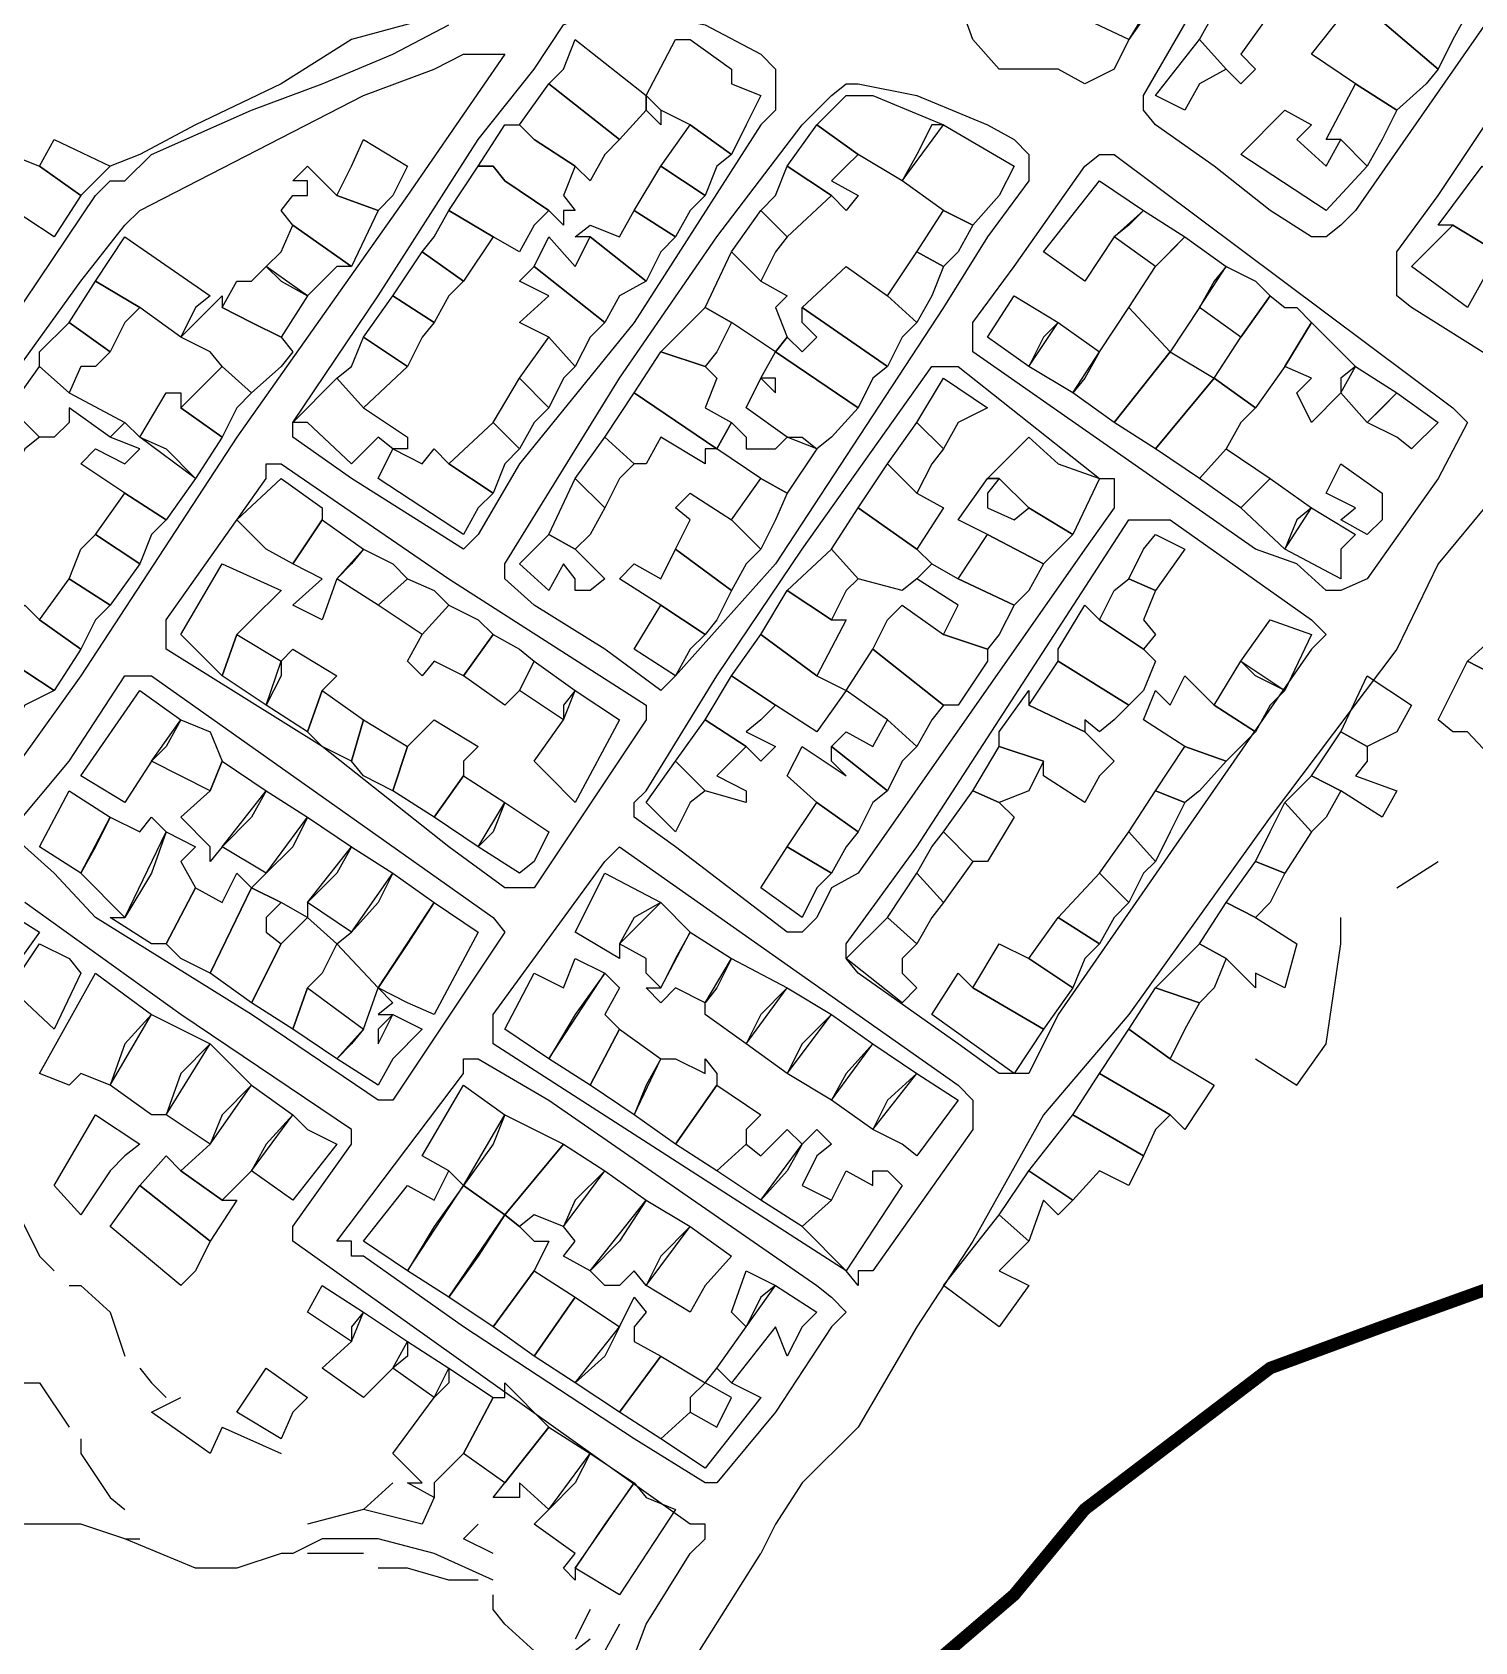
# Model space of a CAD drawing. Header units: millimetres. Extents: x -3588 to 75209, y -3737 to 38254.
# Drawn here: x 4113.9 to 4252.2, y 20195.7 to 20350 of the extents above; entities that cross this region are included whole.
import ezdxf

# ---------------------------------------------------------------- set-up
doc = ezdxf.new("R2010")
doc.units = ezdxf.units.MM
doc.layers.add('P', color=253, linetype='Continuous')

msp = doc.modelspace()

# ---------------------------------------------------------------- linework, layer by layer
at = {"layer": 'P'}
for points in [[(4212.294, 20346.428), (4209.478, 20346.428), (4206.645, 20346.428), (4204.116, 20349.245), (4202.708, 20353.198), (4201.284, 20354.622), (4201.284, 20357.439), (4201.284, 20358.559), (4206.645, 20366.753), (4223.033, 20391.318), (4224.441, 20392.439), (4229.802, 20393.847), (4241.933, 20387.077), (4241.933, 20381.716), (4219.08, 20349.245), (4217.656, 20346.428), (4214.839, 20345.02), (4212.294, 20346.428)], [(4232.619, 20383.125), (4237.98, 20380.308), (4219.08, 20349.245), (4213.703, 20351.789), (4231.211, 20377.763), (4224.441, 20381.716), (4227.258, 20387.077), (4232.619, 20383.125)], [(4232.619, 20332.873), (4227.258, 20337.114), (4221.608, 20341.067), (4220.488, 20342.475), (4220.488, 20343.883), (4225.849, 20353.198), (4241.933, 20376.355), (4247.583, 20384.533), (4248.719, 20384.533), (4250.127, 20384.533), (4266.499, 20373.522), (4266.499, 20372.114), (4266.499, 20369.569), (4256.897, 20356.03), (4240.813, 20332.873), (4239.405, 20331.465), (4237.98, 20330.344), (4236.572, 20330.344), (4232.619, 20332.873)], [(4286.824, 20359.983), (4290.777, 20357.439), (4292.185, 20357.439), (4292.185, 20356.03), (4290.777, 20354.622), (4285.415, 20346.428), (4281.462, 20341.067), (4273.268, 20327.512), (4267.907, 20319.334), (4263.682, 20313.972), (4262.258, 20313.972), (4252.944, 20319.334), (4246.174, 20323.559), (4244.766, 20324.695), (4244.766, 20326.103), (4244.766, 20328.92), (4248.719, 20334.297), (4262.258, 20354.622), (4273.268, 20368.161), (4275.813, 20368.161), (4281.462, 20364.208), (4286.824, 20359.983)], [(4064.372, 20332.873), (4070.021, 20339.658), (4075.383, 20347.836), (4080.76, 20353.198), (4087.529, 20358.559), (4092.891, 20359.983), (4097.132, 20361.391), (4102.493, 20361.391), (4107.854, 20362.8), (4118.577, 20361.391), (4132.132, 20359.983), (4144.551, 20359.983), (4149.912, 20358.559), (4156.681, 20357.439), (4159.226, 20357.439), (4162.059, 20356.03), (4162.059, 20354.622), (4160.634, 20354.622), (4153.865, 20351.789), (4144.551, 20349.245), (4137.781, 20345.02), (4129.587, 20341.067), (4124.226, 20338.234), (4121.409, 20337.114)], [(4250.127, 20349.245), (4248.719, 20346.428), (4240.813, 20353.198), (4241.933, 20354.622), (4241.933, 20356.03), (4244.766, 20353.198), (4247.583, 20356.03), (4251.535, 20351.789), (4250.127, 20349.245)], [(4227.258, 20351.789), (4228.394, 20354.622), (4232.619, 20351.789), (4229.802, 20347.836), (4231.211, 20346.428), (4229.802, 20345.02), (4228.394, 20346.428), (4225.849, 20349.245), (4227.258, 20351.789)], [(4247.583, 20345.02), (4244.766, 20342.475), (4240.813, 20345.02), (4236.572, 20347.836), (4240.813, 20353.198), (4248.719, 20346.428), (4247.583, 20345.02)], [(4155.273, 20300.417), (4144.551, 20307.187), (4138.901, 20311.14), (4138.901, 20312.548), (4147.095, 20324.695), (4156.681, 20339.658), (4162.059, 20346.428), (4164.875, 20350.669), (4167.42, 20351.789), (4171.645, 20351.789), (4172.781, 20351.789), (4178.43, 20350.669), (4183.792, 20347.836), (4185.2, 20346.428), (4185.2, 20345.02), (4185.2, 20342.475), (4183.792, 20341.067), (4171.645, 20322.15), (4160.634, 20308.595), (4156.681, 20301.826), (4155.273, 20300.417)], [(4111.807, 20322.15), (4119.985, 20334.297), (4121.409, 20335.706), (4122.818, 20335.706), (4125.346, 20338.234), (4134.948, 20342.475), (4141.734, 20345.02), (4148.504, 20347.836), (4153.865, 20350.669)], [(4172.781, 20343.883), (4172.781, 20342.475), (4170.237, 20339.658), (4163.467, 20345.02), (4164.875, 20346.428), (4165.996, 20349.245), (4172.781, 20343.883)], [(4182.383, 20341.067), (4180.959, 20338.234), (4177.006, 20341.067), (4174.189, 20342.475), (4172.781, 20343.883), (4175.598, 20349.245), (4177.006, 20349.245), (4180.959, 20346.428), (4180.959, 20345.02), (4183.792, 20343.883), (4182.383, 20341.067)], [(4225.849, 20345.02), (4224.441, 20342.475), (4221.608, 20343.883), (4225.849, 20349.245), (4228.394, 20346.428), (4225.849, 20345.02)], [(4106.446, 20276.14), (4094.299, 20286.862), (4092.891, 20288.271), (4092.891, 20289.695), (4103.901, 20305.779), (4118.577, 20326.103), (4122.818, 20331.465), (4124.226, 20332.873), (4145.671, 20343.883), (4152.456, 20346.428), (4155.273, 20347.836), (4158.106, 20347.836), (4159.226, 20347.836), (4149.912, 20334.297), (4133.54, 20311.14), (4118.577, 20288.271), (4110.671, 20277.26), (4109.262, 20276.14), (4107.854, 20276.14), (4106.446, 20276.14)], [(4168.828, 20290.815), (4162.059, 20295.056), (4159.226, 20297.585), (4159.226, 20299.009), (4170.237, 20316.789), (4179.551, 20330.344), (4187.745, 20341.067), (4190.561, 20343.883), (4191.97, 20345.02), (4193.106, 20345.02), (4198.755, 20343.883), (4205.525, 20341.067), (4208.069, 20339.658), (4209.478, 20338.234), (4209.478, 20337.114), (4209.478, 20335.706), (4205.525, 20330.344), (4201.284, 20323.559), (4185.2, 20299.009), (4175.598, 20288.271), (4174.189, 20286.862), (4168.828, 20290.815)], [(4168.828, 20338.234), (4167.42, 20335.706), (4165.996, 20337.114), (4162.059, 20339.658), (4160.634, 20341.067), (4163.467, 20345.02), (4170.237, 20339.658), (4168.828, 20338.234)], [(4243.358, 20339.658), (4241.933, 20337.114), (4239.405, 20339.658), (4237.98, 20339.658), (4240.813, 20345.02), (4244.766, 20342.475), (4243.358, 20339.658)], [(4174.189, 20342.475), (4174.189, 20341.067), (4172.781, 20342.475), (4172.781, 20343.883), (4174.189, 20342.475)], [(4198.755, 20338.234), (4197.331, 20335.706), (4193.106, 20338.234), (4189.153, 20341.067), (4190.561, 20342.475), (4191.97, 20343.883), (4194.514, 20343.883), (4201.284, 20341.067), (4200.164, 20341.067), (4198.755, 20338.234)], [(4235.164, 20339.658), (4237.98, 20337.114), (4239.405, 20339.658), (4241.933, 20337.114), (4237.98, 20332.873), (4229.802, 20338.234), (4234.027, 20342.475), (4236.572, 20341.067), (4235.164, 20339.658)], [(4164.875, 20332.873), (4164.875, 20331.465), (4163.467, 20332.873), (4159.226, 20335.706), (4158.106, 20337.114), (4156.681, 20337.114), (4159.226, 20341.067), (4160.634, 20341.067), (4162.059, 20339.658), (4165.996, 20337.114), (4164.875, 20334.297), (4165.996, 20332.873), (4164.875, 20332.873)], [(4179.551, 20337.114), (4178.43, 20334.297), (4174.189, 20337.114), (4177.006, 20341.067), (4180.959, 20338.234), (4179.551, 20337.114)], [(4191.97, 20337.114), (4190.561, 20335.706), (4193.106, 20334.297), (4191.97, 20332.873), (4190.561, 20334.297), (4186.32, 20337.114), (4189.153, 20341.067), (4193.106, 20338.234), (4191.97, 20337.114)], [(4206.645, 20334.297), (4204.116, 20331.465), (4201.284, 20332.873), (4197.331, 20335.706), (4201.284, 20341.067), (4208.069, 20337.114), (4206.645, 20334.297)], [(4119.985, 20335.706), (4118.577, 20334.297), (4114.624, 20337.114), (4116.032, 20339.658), (4121.409, 20337.114), (4119.985, 20335.706)], [(4148.504, 20334.297), (4147.095, 20332.873), (4143.142, 20334.297), (4144.551, 20337.114), (4145.671, 20339.658), (4149.912, 20337.114), (4148.504, 20334.297)], [(4114.624, 20337.114), (4118.577, 20334.297), (4116.032, 20330.344), (4107.854, 20335.706), (4109.262, 20338.234), (4110.671, 20337.114), (4111.807, 20338.234), (4114.624, 20337.114)], [(4143.142, 20334.297), (4147.095, 20332.873), (4144.551, 20327.512), (4138.901, 20331.465), (4137.781, 20332.873), (4138.901, 20334.297), (4140.31, 20334.297), (4140.31, 20335.706), (4138.901, 20335.706), (4140.31, 20337.114), (4143.142, 20334.297)], [(4162.059, 20331.465), (4160.634, 20328.92), (4158.106, 20330.344), (4153.865, 20332.873), (4156.681, 20337.114), (4158.106, 20337.114), (4159.226, 20335.706), (4163.467, 20332.873), (4162.059, 20331.465)], [(4177.006, 20332.873), (4175.598, 20330.344), (4171.645, 20332.873), (4174.189, 20337.114), (4178.43, 20334.297), (4177.006, 20332.873)], [(4185.2, 20334.297), (4186.32, 20337.114), (4190.561, 20334.297), (4186.32, 20330.344), (4183.792, 20332.873), (4185.2, 20334.297)], [(4235.164, 20299.009), (4231.211, 20300.417), (4204.116, 20319.334), (4204.116, 20320.742), (4204.116, 20322.15), (4208.069, 20327.512), (4214.839, 20337.114), (4216.247, 20338.234), (4217.656, 20338.234), (4250.127, 20313.972), (4251.535, 20312.548), (4248.719, 20307.187), (4241.933, 20297.585), (4239.405, 20296.464), (4237.98, 20296.464), (4235.164, 20299.009)], [(4259.729, 20328.92), (4258.305, 20326.103), (4254.352, 20328.92), (4250.127, 20331.465), (4248.719, 20331.465), (4252.944, 20337.114), (4261.138, 20331.465), (4259.729, 20328.92)], [(4219.08, 20331.465), (4217.656, 20330.344), (4214.839, 20326.103), (4210.886, 20328.92), (4216.247, 20335.706), (4220.488, 20332.873), (4219.08, 20331.465)], [(4152.456, 20330.344), (4153.865, 20332.873), (4158.106, 20330.344), (4155.273, 20326.103), (4151.32, 20328.92), (4152.456, 20330.344)], [(4174.189, 20328.92), (4172.781, 20326.103), (4167.42, 20330.344), (4165.996, 20330.344), (4167.42, 20331.465), (4170.237, 20330.344), (4171.645, 20332.873), (4175.598, 20330.344), (4174.189, 20328.92)], [(4185.2, 20328.92), (4183.792, 20326.103), (4180.959, 20328.92), (4183.792, 20332.873), (4186.32, 20330.344), (4185.2, 20328.92)], [(4202.708, 20328.92), (4201.284, 20327.512), (4198.755, 20328.92), (4201.284, 20332.873), (4204.116, 20331.465), (4202.708, 20328.92)], [(4223.033, 20328.92), (4221.608, 20327.512), (4217.656, 20330.344), (4220.488, 20332.873), (4224.441, 20330.344), (4223.033, 20328.92)], [(4143.142, 20327.512), (4141.734, 20326.103), (4140.31, 20324.695), (4136.357, 20327.512), (4137.781, 20328.92), (4138.901, 20331.465), (4144.551, 20327.512), (4143.142, 20327.512)], [(4252.944, 20326.103), (4251.535, 20323.559), (4246.174, 20327.512), (4250.127, 20331.465), (4254.352, 20328.92), (4252.944, 20326.103)], [(4129.587, 20323.559), (4128.179, 20320.742), (4124.226, 20323.559), (4119.985, 20326.103), (4122.818, 20330.344), (4130.995, 20324.695), (4129.587, 20323.559)], [(4170.237, 20324.695), (4168.828, 20322.15), (4162.059, 20327.512), (4163.467, 20330.344), (4165.996, 20327.512), (4167.42, 20330.344), (4172.781, 20326.103), (4170.237, 20324.695)], [(4227.258, 20326.103), (4225.849, 20323.559), (4223.033, 20319.334), (4219.08, 20323.559), (4221.608, 20327.512), (4224.441, 20330.344), (4228.394, 20327.512), (4227.258, 20326.103)], [(4153.865, 20324.695), (4152.456, 20322.15), (4148.504, 20324.695), (4151.32, 20328.92), (4155.273, 20326.103), (4153.865, 20324.695)], [(4183.792, 20326.103), (4186.32, 20324.695), (4185.2, 20323.559), (4186.32, 20320.742), (4185.2, 20319.334), (4180.959, 20322.15), (4178.43, 20323.559), (4180.959, 20328.92), (4183.792, 20326.103)], [(4200.164, 20324.695), (4198.755, 20322.15), (4195.923, 20324.695), (4198.755, 20328.92), (4201.284, 20327.512), (4200.164, 20324.695)], [(4137.781, 20326.103), (4140.31, 20324.695), (4137.781, 20320.742), (4134.948, 20322.15), (4132.132, 20323.559), (4133.54, 20326.103), (4134.948, 20326.103), (4136.357, 20327.512), (4137.781, 20326.103)], [(4167.42, 20320.742), (4165.996, 20317.909), (4163.467, 20320.742), (4160.634, 20322.15), (4163.467, 20324.695), (4160.634, 20326.103), (4162.059, 20327.512), (4168.828, 20322.15), (4167.42, 20320.742)], [(4197.331, 20320.742), (4195.923, 20317.909), (4187.745, 20323.559), (4191.97, 20327.512), (4195.923, 20324.695), (4198.755, 20322.15), (4197.331, 20320.742)], [(4231.211, 20326.103), (4232.619, 20324.695), (4229.802, 20320.742), (4225.849, 20323.559), (4228.394, 20327.512), (4231.211, 20326.103)], [(4122.818, 20322.15), (4121.409, 20319.334), (4117.456, 20322.15), (4119.985, 20326.103), (4124.226, 20323.559), (4122.818, 20322.15)], [(4137.781, 20317.909), (4134.948, 20315.381), (4132.132, 20317.909), (4130.995, 20319.334), (4128.179, 20320.742), (4132.132, 20324.695), (4132.132, 20323.559), (4134.948, 20322.15), (4137.781, 20320.742), (4138.901, 20319.334), (4137.781, 20317.909)], [(4151.32, 20320.742), (4149.912, 20317.909), (4145.671, 20320.742), (4148.504, 20324.695), (4152.456, 20322.15), (4151.32, 20320.742)], [(4179.551, 20319.334), (4178.43, 20317.909), (4174.189, 20319.334), (4178.43, 20323.559), (4180.959, 20322.15), (4179.551, 20319.334)], [(4194.514, 20316.789), (4193.106, 20313.972), (4185.2, 20319.334), (4186.32, 20320.742), (4187.745, 20319.334), (4189.153, 20320.742), (4187.745, 20322.15), (4187.745, 20323.559), (4195.923, 20317.909), (4194.514, 20316.789)], [(4210.886, 20320.742), (4209.478, 20317.909), (4205.525, 20320.742), (4208.069, 20324.695), (4212.294, 20322.15), (4210.886, 20320.742)], [(4223.033, 20319.334), (4217.656, 20312.548), (4213.703, 20315.381), (4216.247, 20319.334), (4219.08, 20323.559), (4223.033, 20319.334)], [(4234.027, 20323.559), (4235.164, 20323.559), (4236.572, 20322.15), (4234.027, 20317.909), (4231.211, 20313.972), (4227.258, 20316.789), (4229.802, 20320.742), (4232.619, 20324.695), (4234.027, 20323.559)], [(4119.985, 20317.909), (4118.577, 20317.909), (4117.456, 20315.381), (4114.624, 20317.909), (4114.624, 20319.334), (4117.456, 20322.15), (4121.409, 20319.334), (4119.985, 20317.909)], [(4214.839, 20316.789), (4213.703, 20315.381), (4209.478, 20317.909), (4212.294, 20322.15), (4216.247, 20319.334), (4214.839, 20316.789)], [(4239.405, 20316.789), (4239.405, 20315.381), (4236.572, 20312.548), (4235.164, 20315.381), (4236.572, 20316.789), (4234.027, 20317.909), (4236.572, 20322.15), (4240.813, 20317.909), (4239.405, 20316.789)], [(4144.551, 20317.909), (4145.671, 20320.742), (4149.912, 20317.909), (4145.671, 20313.972), (4143.142, 20316.789), (4144.551, 20317.909)], [(4164.875, 20316.789), (4163.467, 20313.972), (4160.634, 20316.789), (4163.467, 20320.742), (4165.996, 20317.909), (4164.875, 20316.789)], [(4178.43, 20317.909), (4179.551, 20316.789), (4178.43, 20313.972), (4180.959, 20312.548), (4179.551, 20310.02), (4171.645, 20315.381), (4174.189, 20319.334), (4178.43, 20317.909)], [(4190.561, 20311.14), (4189.153, 20310.02), (4186.32, 20311.14), (4182.383, 20313.972), (4183.792, 20316.789), (4185.2, 20315.381), (4185.2, 20316.789), (4183.792, 20316.789), (4185.2, 20319.334), (4193.106, 20313.972), (4190.561, 20311.14)], [(4221.608, 20310.02), (4217.656, 20312.548), (4223.033, 20319.334), (4227.258, 20316.789), (4221.608, 20310.02)], [(4117.456, 20315.381), (4122.818, 20312.548), (4121.409, 20311.14), (4117.456, 20313.972), (4117.456, 20312.548), (4116.032, 20311.14), (4114.624, 20311.14), (4111.807, 20313.972), (4114.624, 20317.909), (4117.456, 20315.381)], [(4133.54, 20313.972), (4132.132, 20311.14), (4128.179, 20313.972), (4132.132, 20317.909), (4134.948, 20315.381), (4133.54, 20313.972)], [(4190.561, 20267.946), (4189.153, 20265.129), (4187.745, 20263.721), (4186.32, 20263.721), (4175.598, 20271.899), (4171.645, 20274.731), (4171.645, 20276.14), (4172.781, 20277.26), (4179.551, 20288.271), (4187.745, 20300.417), (4200.164, 20317.909), (4201.284, 20317.909), (4202.708, 20317.909), (4216.247, 20307.187), (4217.656, 20307.187), (4217.656, 20304.37), (4214.839, 20300.417), (4193.106, 20269.37), (4190.561, 20267.946)], [(4243.358, 20313.972), (4241.933, 20312.548), (4239.405, 20315.381), (4240.813, 20317.909), (4244.766, 20315.381), (4243.358, 20313.972)], [(4149.912, 20310.02), (4148.504, 20310.02), (4147.095, 20311.14), (4144.551, 20308.595), (4140.31, 20312.548), (4138.901, 20312.548), (4143.142, 20316.789), (4145.671, 20313.972), (4149.912, 20311.14), (4149.912, 20310.02)], [(4162.059, 20312.548), (4160.634, 20310.02), (4158.106, 20312.548), (4160.634, 20316.789), (4163.467, 20313.972), (4162.059, 20312.548)], [(4202.708, 20312.548), (4201.284, 20310.02), (4198.755, 20312.548), (4201.284, 20316.789), (4205.525, 20313.972), (4202.708, 20312.548)], [(4229.802, 20312.548), (4228.394, 20310.02), (4225.849, 20307.187), (4221.608, 20310.02), (4227.258, 20316.789), (4231.211, 20313.972), (4229.802, 20312.548)], [(4113.215, 20310.02), (4111.807, 20307.187), (4109.262, 20310.02), (4111.807, 20313.972), (4114.624, 20311.14), (4113.215, 20310.02)], [(4128.179, 20313.972), (4132.132, 20311.14), (4129.587, 20307.187), (4124.226, 20311.14), (4126.77, 20315.381), (4128.179, 20315.381), (4128.179, 20313.972)], [(4178.43, 20310.02), (4178.43, 20308.595), (4174.189, 20311.14), (4172.781, 20308.595), (4171.645, 20308.595), (4168.828, 20311.14), (4171.645, 20315.381), (4179.551, 20310.02), (4178.43, 20310.02)], [(4244.766, 20311.14), (4241.933, 20312.548), (4244.766, 20315.381), (4248.719, 20312.548), (4246.174, 20310.02), (4244.766, 20311.14)], [(4126.77, 20310.02), (4129.587, 20307.187), (4126.77, 20303.234), (4122.818, 20305.779), (4118.577, 20308.595), (4119.985, 20310.02), (4122.818, 20308.595), (4124.226, 20310.02), (4121.409, 20311.14), (4122.818, 20312.548), (4124.226, 20311.14), (4126.77, 20310.02)], [(4159.226, 20308.595), (4158.106, 20305.779), (4153.865, 20308.595), (4158.106, 20312.548), (4160.634, 20310.02), (4159.226, 20308.595)], [(4187.745, 20311.14), (4189.153, 20310.02), (4186.32, 20305.779), (4183.792, 20307.187), (4179.551, 20310.02), (4180.959, 20312.548), (4182.383, 20311.14), (4182.383, 20310.02), (4183.792, 20310.02), (4185.2, 20310.02), (4186.32, 20311.14), (4187.745, 20311.14)], [(4200.164, 20308.595), (4198.755, 20305.779), (4195.923, 20308.595), (4198.755, 20312.548), (4201.284, 20310.02), (4200.164, 20308.595)], [(4170.237, 20307.187), (4168.828, 20304.37), (4165.996, 20307.187), (4168.828, 20311.14), (4171.645, 20308.595), (4170.237, 20307.187)], [(4212.294, 20308.595), (4216.247, 20307.187), (4213.703, 20301.826), (4209.478, 20304.37), (4206.645, 20307.187), (4205.525, 20307.187), (4209.478, 20311.14), (4212.294, 20308.595)], [(4156.681, 20304.37), (4155.273, 20301.826), (4147.095, 20307.187), (4148.504, 20310.02), (4151.32, 20308.595), (4152.456, 20310.02), (4153.865, 20308.595), (4158.106, 20305.779), (4156.681, 20304.37)], [(4231.211, 20305.779), (4229.802, 20304.37), (4225.849, 20307.187), (4228.394, 20310.02), (4232.619, 20307.187), (4231.211, 20305.779)], [(4159.226, 20267.946), (4153.865, 20271.899), (4141.734, 20281.501), (4126.77, 20290.815), (4126.77, 20292.223), (4126.77, 20293.648), (4136.357, 20307.187), (4136.357, 20308.595), (4137.781, 20308.595), (4153.865, 20297.585), (4172.781, 20285.454), (4172.781, 20284.046), (4162.059, 20267.946), (4160.634, 20267.946), (4159.226, 20267.946)], [(4198.755, 20305.779), (4201.284, 20304.37), (4198.755, 20300.417), (4193.106, 20304.37), (4195.923, 20308.595), (4198.755, 20305.779)], [(4243.358, 20303.234), (4241.933, 20301.826), (4239.405, 20303.234), (4240.813, 20304.37), (4237.98, 20305.779), (4239.405, 20308.595), (4243.358, 20305.779), (4243.358, 20303.234)], [(4138.901, 20299.009), (4136.357, 20300.417), (4134.948, 20301.826), (4133.54, 20303.234), (4137.781, 20307.187), (4141.734, 20304.37), (4141.734, 20303.234), (4138.901, 20299.009)], [(4167.42, 20301.826), (4165.996, 20300.417), (4163.467, 20301.826), (4165.996, 20307.187), (4168.828, 20304.37), (4167.42, 20301.826)], [(4185.2, 20303.234), (4183.792, 20300.417), (4180.959, 20303.234), (4183.792, 20307.187), (4186.32, 20305.779), (4185.2, 20303.234)], [(4255.488, 20307.187), (4248.719, 20299.009), (4244.766, 20290.815), (4232.619, 20274.731), (4219.08, 20255.815), (4210.886, 20246.213), (4204.116, 20234.082), (4198.755, 20225.888), (4193.106, 20216.286), (4187.745, 20210.925), (4185.2, 20206.972), (4183.792, 20204.155)], [(4205.525, 20305.779), (4205.525, 20304.37), (4208.069, 20303.234), (4209.478, 20304.37), (4213.703, 20301.826), (4210.886, 20299.009), (4205.525, 20301.826), (4202.708, 20303.234), (4205.525, 20307.187), (4206.645, 20307.187), (4205.525, 20305.779)], [(4235.164, 20303.234), (4234.027, 20300.417), (4229.802, 20304.37), (4232.619, 20307.187), (4236.572, 20304.37), (4235.164, 20303.234)], [(4125.346, 20301.826), (4124.226, 20299.009), (4119.985, 20301.826), (4122.818, 20305.779), (4126.77, 20303.234), (4125.346, 20301.826)], [(4182.383, 20299.009), (4180.959, 20296.464), (4175.598, 20300.417), (4177.006, 20303.234), (4175.598, 20304.37), (4177.006, 20305.779), (4180.959, 20303.234), (4183.792, 20300.417), (4182.383, 20299.009)], [(4144.551, 20299.009), (4143.142, 20297.585), (4141.734, 20293.648), (4138.901, 20295.056), (4141.734, 20297.585), (4138.901, 20299.009), (4141.734, 20303.234), (4145.671, 20300.417), (4144.551, 20299.009)], [(4198.755, 20300.417), (4200.164, 20299.009), (4198.755, 20297.585), (4197.331, 20296.464), (4193.106, 20297.585), (4190.561, 20300.417), (4193.106, 20304.37), (4198.755, 20300.417)], [(4212.294, 20255.815), (4209.478, 20250.166), (4208.069, 20250.166), (4206.645, 20250.166), (4202.708, 20252.998), (4193.106, 20259.768), (4191.97, 20261.176), (4191.97, 20262.585), (4198.755, 20271.899), (4219.08, 20303.234), (4220.488, 20303.234), (4221.608, 20303.234), (4223.033, 20303.234), (4236.572, 20293.648), (4237.98, 20292.223), (4236.572, 20290.815), (4212.294, 20255.815)], [(4239.405, 20300.417), (4239.405, 20297.585), (4234.027, 20300.417), (4236.572, 20304.37), (4240.813, 20301.826), (4239.405, 20300.417)], [(4119.985, 20301.826), (4124.226, 20299.009), (4121.409, 20295.056), (4117.456, 20297.585), (4118.577, 20300.417), (4119.985, 20301.826)], [(4165.996, 20300.417), (4168.828, 20297.585), (4167.42, 20296.464), (4165.996, 20296.464), (4165.996, 20297.585), (4164.875, 20299.009), (4163.467, 20296.464), (4160.634, 20299.009), (4163.467, 20301.826), (4165.996, 20300.417)], [(4209.478, 20296.464), (4208.069, 20295.056), (4202.708, 20297.585), (4205.525, 20301.826), (4210.886, 20299.009), (4209.478, 20296.464)], [(4220.488, 20300.417), (4221.608, 20301.826), (4224.441, 20300.417), (4221.608, 20296.464), (4219.08, 20297.585), (4220.488, 20300.417)], [(4148.504, 20299.009), (4149.912, 20297.585), (4147.095, 20295.056), (4143.142, 20297.585), (4145.671, 20300.417), (4148.504, 20299.009)], [(4179.551, 20293.648), (4178.43, 20292.223), (4174.189, 20295.056), (4170.237, 20297.585), (4171.645, 20299.009), (4174.189, 20297.585), (4175.598, 20300.417), (4180.959, 20296.464), (4179.551, 20293.648)], [(4191.97, 20296.464), (4190.561, 20293.648), (4186.32, 20296.464), (4190.561, 20300.417), (4193.106, 20297.585), (4191.97, 20296.464)], [(4134.948, 20293.648), (4133.54, 20292.223), (4132.132, 20288.271), (4128.179, 20292.223), (4132.132, 20299.009), (4137.781, 20296.464), (4134.948, 20293.648)], [(4206.645, 20292.223), (4205.525, 20290.815), (4201.284, 20292.223), (4202.708, 20295.056), (4198.755, 20297.585), (4200.164, 20299.009), (4202.708, 20297.585), (4208.069, 20295.056), (4206.645, 20292.223)], [(4119.985, 20293.648), (4118.577, 20290.815), (4114.624, 20293.648), (4117.456, 20297.585), (4121.409, 20295.056), (4119.985, 20293.648)], [(4152.456, 20296.464), (4153.865, 20295.056), (4151.32, 20292.223), (4147.095, 20295.056), (4149.912, 20297.585), (4152.456, 20296.464)], [(4217.656, 20296.464), (4219.08, 20297.585), (4221.608, 20296.464), (4220.488, 20293.648), (4221.608, 20292.223), (4220.488, 20290.815), (4216.247, 20293.648), (4217.656, 20296.464)], [(4190.561, 20293.648), (4191.97, 20293.648), (4189.153, 20288.271), (4183.792, 20292.223), (4186.32, 20296.464), (4190.561, 20293.648)], [(4263.682, 20285.454), (4262.258, 20282.909), (4259.729, 20285.454), (4251.535, 20289.695), (4254.352, 20292.223), (4254.352, 20293.648), (4255.488, 20296.464), (4255.488, 20295.056), (4261.138, 20292.223), (4266.499, 20288.271), (4265.091, 20288.271), (4263.682, 20285.454)], [(4114.624, 20293.648), (4118.577, 20290.815), (4116.032, 20286.862), (4107.854, 20292.223), (4109.262, 20293.648), (4109.262, 20295.056), (4111.807, 20293.648), (4113.215, 20295.056), (4114.624, 20293.648)], [(4156.681, 20293.648), (4158.106, 20292.223), (4155.273, 20288.271), (4152.456, 20289.695), (4151.32, 20288.271), (4149.912, 20289.695), (4151.32, 20292.223), (4153.865, 20295.056), (4156.681, 20293.648)], [(4177.006, 20290.815), (4175.598, 20288.271), (4171.645, 20290.815), (4174.189, 20295.056), (4178.43, 20292.223), (4177.006, 20290.815)], [(4195.923, 20293.648), (4197.331, 20295.056), (4201.284, 20292.223), (4205.525, 20290.815), (4205.525, 20289.695), (4202.708, 20285.454), (4201.284, 20285.454), (4194.514, 20290.815), (4195.923, 20293.648)], [(4220.488, 20286.862), (4219.08, 20285.454), (4212.294, 20289.695), (4212.294, 20290.815), (4214.839, 20295.056), (4216.247, 20293.648), (4220.488, 20290.815), (4221.608, 20289.695), (4220.488, 20286.862)], [(4231.211, 20288.271), (4229.802, 20289.695), (4232.619, 20293.648), (4236.572, 20292.223), (4234.027, 20286.862), (4231.211, 20288.271)], [(4113.215, 20285.454), (4111.807, 20282.909), (4109.262, 20285.454), (4110.671, 20288.271), (4107.854, 20289.695), (4106.446, 20290.815), (4107.854, 20292.223), (4116.032, 20286.862), (4113.215, 20285.454)], [(4137.781, 20288.271), (4136.357, 20285.454), (4132.132, 20288.271), (4133.54, 20292.223), (4137.781, 20289.695), (4137.781, 20288.271)], [(4143.142, 20288.271), (4141.734, 20286.862), (4140.31, 20282.909), (4136.357, 20285.454), (4137.781, 20289.695), (4138.901, 20290.815), (4143.142, 20288.271)], [(4160.634, 20290.815), (4162.059, 20289.695), (4160.634, 20286.862), (4159.226, 20285.454), (4155.273, 20288.271), (4158.106, 20292.223), (4160.634, 20290.815)], [(4189.153, 20288.271), (4191.97, 20286.862), (4189.153, 20282.909), (4185.2, 20285.454), (4180.959, 20288.271), (4183.792, 20292.223), (4189.153, 20288.271)], [(4200.164, 20284.046), (4198.755, 20281.501), (4195.923, 20284.046), (4191.97, 20286.862), (4194.514, 20290.815), (4201.284, 20285.454), (4200.164, 20284.046)], [(4164.875, 20285.454), (4164.875, 20284.046), (4160.634, 20286.862), (4162.059, 20289.695), (4165.996, 20286.862), (4164.875, 20285.454)], [(4217.656, 20284.046), (4216.247, 20282.909), (4214.839, 20284.046), (4214.839, 20282.909), (4209.478, 20285.454), (4212.294, 20289.695), (4219.08, 20285.454), (4217.656, 20284.046)], [(4232.619, 20285.454), (4231.211, 20282.909), (4227.258, 20285.454), (4229.802, 20289.695), (4234.027, 20286.862), (4232.619, 20285.454)], [(4256.897, 20281.501), (4255.488, 20278.684), (4251.535, 20282.909), (4250.127, 20282.909), (4248.719, 20284.046), (4251.535, 20289.695), (4259.729, 20285.454), (4256.897, 20281.501)], [(4147.095, 20247.621), (4134.948, 20255.815), (4119.985, 20265.129), (4116.032, 20269.37), (4113.215, 20271.899), (4111.807, 20273.323), (4117.456, 20280.093), (4122.818, 20288.271), (4124.226, 20288.271), (4125.346, 20288.271), (4158.106, 20265.129), (4159.226, 20263.721), (4148.504, 20247.621), (4147.095, 20247.621)], [(4183.792, 20284.046), (4182.383, 20282.909), (4185.2, 20281.501), (4183.792, 20280.093), (4182.383, 20281.501), (4178.43, 20284.046), (4180.959, 20288.271), (4185.2, 20285.454), (4183.792, 20284.046)], [(4227.258, 20285.454), (4231.211, 20282.909), (4228.394, 20280.093), (4224.441, 20281.501), (4220.488, 20284.046), (4221.608, 20286.862), (4223.033, 20285.454), (4224.441, 20288.271), (4227.258, 20285.454)], [(4244.766, 20282.909), (4241.933, 20281.501), (4239.405, 20282.909), (4241.933, 20288.271), (4246.174, 20285.454), (4244.766, 20282.909)], [(4126.77, 20281.501), (4125.346, 20280.093), (4122.818, 20276.14), (4118.577, 20278.684), (4124.226, 20286.862), (4128.179, 20284.046), (4126.77, 20281.501)], [(4141.734, 20281.501), (4140.31, 20282.909), (4141.734, 20286.862), (4145.671, 20284.046), (4144.551, 20280.093), (4141.734, 20281.501)], [(4163.467, 20278.684), (4162.059, 20280.093), (4164.875, 20284.046), (4165.996, 20286.862), (4170.237, 20284.046), (4165.996, 20276.14), (4163.467, 20278.684)], [(4216.247, 20278.684), (4214.839, 20276.14), (4210.886, 20278.684), (4210.886, 20280.093), (4206.645, 20281.501), (4206.645, 20282.909), (4209.478, 20286.862), (4209.478, 20285.454), (4214.839, 20282.909), (4217.656, 20280.093), (4216.247, 20278.684)], [(4130.995, 20282.909), (4132.132, 20280.093), (4130.995, 20277.26), (4125.346, 20280.093), (4128.179, 20284.046), (4130.995, 20282.909)], [(4145.671, 20278.684), (4144.551, 20280.093), (4145.671, 20284.046), (4149.912, 20281.501), (4148.504, 20277.26), (4145.671, 20278.684)], [(4155.273, 20280.093), (4155.273, 20278.684), (4152.456, 20274.731), (4148.504, 20277.26), (4149.912, 20281.501), (4152.456, 20284.046), (4156.681, 20281.501), (4155.273, 20280.093)], [(4180.959, 20280.093), (4179.551, 20278.684), (4182.383, 20277.26), (4182.383, 20276.14), (4178.43, 20277.26), (4175.598, 20280.093), (4178.43, 20284.046), (4182.383, 20281.501), (4180.959, 20280.093)], [(4197.331, 20280.093), (4195.923, 20277.26), (4190.561, 20281.501), (4191.97, 20282.909), (4194.514, 20281.501), (4195.923, 20284.046), (4198.755, 20281.501), (4197.331, 20280.093)], [(4241.933, 20280.093), (4240.813, 20278.684), (4244.766, 20277.26), (4243.358, 20274.731), (4239.405, 20277.26), (4236.572, 20278.684), (4239.405, 20282.909), (4241.933, 20281.501), (4241.933, 20280.093)], [(4134.948, 20274.731), (4132.132, 20271.899), (4130.995, 20270.49), (4130.995, 20271.899), (4128.179, 20274.731), (4130.995, 20277.26), (4132.132, 20280.093), (4136.357, 20277.26), (4134.948, 20274.731)], [(4177.006, 20276.14), (4175.598, 20273.323), (4172.781, 20276.14), (4175.598, 20280.093), (4178.43, 20277.26), (4177.006, 20276.14)], [(4194.514, 20276.14), (4193.106, 20273.323), (4189.153, 20276.14), (4186.32, 20278.684), (4187.745, 20281.501), (4191.97, 20278.684), (4190.561, 20280.093), (4190.561, 20281.501), (4195.923, 20277.26), (4194.514, 20276.14)], [(4209.478, 20277.26), (4206.645, 20276.14), (4204.116, 20277.26), (4206.645, 20281.501), (4210.886, 20280.093), (4209.478, 20277.26)], [(4225.849, 20277.26), (4224.441, 20276.14), (4221.608, 20277.26), (4224.441, 20281.501), (4228.394, 20280.093), (4225.849, 20277.26)], [(4158.106, 20273.323), (4156.681, 20271.899), (4152.456, 20274.731), (4155.273, 20278.684), (4159.226, 20276.14), (4158.106, 20273.323)], [(4237.98, 20274.731), (4236.572, 20273.323), (4234.027, 20276.14), (4236.572, 20278.684), (4239.405, 20277.26), (4237.98, 20274.731)], [(4119.985, 20271.899), (4118.577, 20269.37), (4114.624, 20271.899), (4117.456, 20277.26), (4121.409, 20274.731), (4119.985, 20271.899)], [(4138.901, 20271.899), (4136.357, 20269.37), (4132.132, 20271.899), (4136.357, 20277.26), (4140.31, 20274.731), (4138.901, 20271.899)], [(4206.645, 20276.14), (4208.069, 20274.731), (4205.525, 20270.49), (4204.116, 20270.49), (4201.284, 20273.323), (4204.116, 20277.26), (4206.645, 20276.14)], [(4223.033, 20273.323), (4221.608, 20270.49), (4219.08, 20273.323), (4221.608, 20277.26), (4224.441, 20276.14), (4223.033, 20273.323)], [(4162.059, 20270.49), (4160.634, 20269.37), (4156.681, 20271.899), (4159.226, 20276.14), (4163.467, 20273.323), (4162.059, 20270.49)], [(4191.97, 20271.899), (4190.561, 20269.37), (4186.32, 20271.899), (4189.153, 20276.14), (4193.106, 20273.323), (4191.97, 20271.899)], [(4232.619, 20273.323), (4234.027, 20276.14), (4236.572, 20273.323), (4234.027, 20269.37), (4231.211, 20270.49), (4232.619, 20273.323)], [(4125.346, 20269.37), (4122.818, 20265.129), (4118.577, 20269.37), (4121.409, 20274.731), (4124.226, 20273.323), (4125.346, 20274.731), (4126.77, 20273.323), (4125.346, 20269.37)], [(4143.142, 20269.37), (4140.31, 20266.537), (4140.31, 20265.129), (4137.781, 20266.537), (4134.948, 20267.946), (4136.357, 20269.37), (4140.31, 20274.731), (4144.551, 20271.899), (4143.142, 20269.37)], [(4125.346, 20262.585), (4121.409, 20265.129), (4122.818, 20265.129), (4126.77, 20273.323), (4129.587, 20271.899), (4128.179, 20270.49), (4129.587, 20267.946), (4126.77, 20262.585), (4125.346, 20262.585)], [(4200.164, 20271.899), (4201.284, 20273.323), (4204.116, 20270.49), (4201.284, 20266.537), (4198.755, 20269.37), (4200.164, 20271.899)], [(4220.488, 20269.37), (4219.08, 20266.537), (4216.247, 20269.37), (4219.08, 20273.323), (4221.608, 20270.49), (4220.488, 20269.37)], [(4147.095, 20266.537), (4144.551, 20263.721), (4140.31, 20266.537), (4144.551, 20271.899), (4148.504, 20269.37), (4147.095, 20266.537)], [(4193.106, 20231.249), (4193.106, 20229.841), (4191.97, 20231.249), (4158.106, 20252.998), (4158.106, 20254.407), (4158.106, 20255.815), (4168.828, 20270.49), (4170.237, 20271.899), (4202.708, 20249.045), (4204.116, 20247.621), (4204.116, 20246.213), (4204.116, 20244.804), (4194.514, 20231.249), (4193.106, 20231.249)], [(4189.153, 20267.946), (4187.745, 20265.129), (4183.792, 20267.946), (4186.32, 20271.899), (4190.561, 20269.37), (4189.153, 20267.946)], [(4128.179, 20261.176), (4126.77, 20262.585), (4129.587, 20267.946), (4132.132, 20266.537), (4133.54, 20269.37), (4134.948, 20267.946), (4130.995, 20259.768), (4128.179, 20261.176)], [(4149.912, 20262.585), (4147.095, 20258.36), (4143.142, 20262.585), (4144.551, 20263.721), (4148.504, 20269.37), (4152.456, 20266.537), (4149.912, 20262.585)], [(4171.645, 20265.129), (4170.237, 20262.585), (4170.237, 20261.176), (4165.996, 20263.721), (4168.828, 20269.37), (4174.189, 20266.537), (4171.645, 20265.129)], [(4200.164, 20265.129), (4198.755, 20262.585), (4195.923, 20265.129), (4198.755, 20269.37), (4201.284, 20266.537), (4200.164, 20265.129)], [(4217.656, 20265.129), (4216.247, 20262.585), (4212.294, 20265.129), (4216.247, 20269.37), (4219.08, 20266.537), (4217.656, 20265.129)], [(4232.619, 20266.537), (4231.211, 20265.129), (4228.394, 20266.537), (4231.211, 20270.49), (4234.027, 20269.37), (4232.619, 20266.537)], [(4244.766, 20267.946), (4248.719, 20270.49)], [(4111.807, 20259.768), (4110.671, 20256.935), (4106.446, 20265.129), (4107.854, 20267.946), (4114.624, 20263.721), (4111.807, 20259.768)], [(4136.357, 20265.129), (4136.357, 20263.721), (4137.781, 20262.585), (4134.948, 20256.935), (4130.995, 20259.768), (4134.948, 20267.946), (4137.781, 20266.537), (4136.357, 20265.129)], [(4170.237, 20190.6), (4172.781, 20197.385), (4177.006, 20204.155), (4178.43, 20205.563), (4178.43, 20206.972), (4177.006, 20206.972), (4138.901, 20234.082), (4138.901, 20235.49), (4144.551, 20243.396), (4144.551, 20244.804), (4128.179, 20255.815), (4113.215, 20266.537)], [(4149.912, 20256.935), (4147.095, 20258.36), (4152.456, 20266.537), (4156.681, 20263.721), (4152.456, 20255.815), (4149.912, 20256.935)], [(4175.598, 20261.176), (4174.189, 20258.36), (4172.781, 20259.768), (4172.781, 20261.176), (4170.237, 20262.585), (4174.189, 20266.537), (4177.006, 20263.721), (4175.598, 20261.176)], [(4231.211, 20265.129), (4235.164, 20262.585), (4234.027, 20258.36), (4231.211, 20259.768), (4231.211, 20258.36), (4228.394, 20261.176), (4225.849, 20262.585), (4228.394, 20266.537), (4231.211, 20265.129)], [(4141.734, 20259.768), (4140.31, 20258.36), (4138.901, 20254.407), (4134.948, 20256.935), (4137.781, 20262.585), (4140.31, 20265.129), (4143.142, 20262.585), (4141.734, 20259.768)], [(4197.331, 20261.176), (4197.331, 20259.768), (4198.755, 20258.36), (4197.331, 20256.935), (4191.97, 20261.176), (4195.923, 20265.129), (4198.755, 20262.585), (4197.331, 20261.176)], [(4214.839, 20261.176), (4213.703, 20258.36), (4209.478, 20261.176), (4212.294, 20265.129), (4216.247, 20262.585), (4214.839, 20261.176)], [(4231.211, 20251.574), (4235.164, 20249.045), (4237.98, 20252.998), (4239.405, 20262.585), (4239.405, 20265.129)], [(4179.551, 20258.36), (4178.43, 20256.935), (4175.598, 20258.36), (4174.189, 20256.935), (4172.781, 20258.36), (4174.189, 20258.36), (4177.006, 20263.721), (4180.959, 20261.176), (4179.551, 20258.36)], [(4117.456, 20261.176), (4118.577, 20259.768), (4116.032, 20254.407), (4111.807, 20258.36), (4114.624, 20262.585), (4117.456, 20261.176)], [(4209.478, 20261.176), (4213.703, 20258.36), (4210.886, 20254.407), (4204.116, 20258.36), (4206.645, 20262.585), (4209.478, 20261.176)], [(4227.258, 20258.36), (4225.849, 20256.935), (4221.608, 20258.36), (4225.849, 20262.585), (4228.394, 20261.176), (4227.258, 20258.36)], [(4165.996, 20255.815), (4163.467, 20251.574), (4159.226, 20254.407), (4162.059, 20259.768), (4164.875, 20258.36), (4165.996, 20261.176), (4168.828, 20259.768), (4165.996, 20255.815)], [(4183.792, 20255.815), (4182.383, 20252.998), (4178.43, 20255.815), (4178.43, 20256.935), (4180.959, 20261.176), (4186.32, 20258.36), (4183.792, 20255.815)], [(4122.818, 20252.998), (4121.409, 20249.045), (4118.577, 20250.166), (4117.456, 20249.045), (4114.624, 20250.166), (4119.985, 20259.768), (4125.346, 20255.815), (4122.818, 20252.998)], [(4167.42, 20249.045), (4163.467, 20251.574), (4168.828, 20259.768), (4170.237, 20258.36), (4168.828, 20255.815), (4170.237, 20254.407), (4167.42, 20249.045)], [(4204.116, 20258.36), (4210.886, 20254.407), (4208.069, 20250.166), (4200.164, 20255.815), (4202.708, 20259.768), (4204.116, 20258.36)], [(4144.551, 20252.998), (4143.142, 20251.574), (4138.901, 20254.407), (4140.31, 20258.36), (4145.671, 20254.407), (4144.551, 20252.998)], [(4148.504, 20251.574), (4147.095, 20249.045), (4143.142, 20251.574), (4145.671, 20254.407), (4147.095, 20258.36), (4148.504, 20256.935), (4147.095, 20255.815), (4148.504, 20255.815), (4147.095, 20254.407), (4147.095, 20252.998), (4148.504, 20255.815), (4151.32, 20254.407), (4148.504, 20251.574)], [(4187.745, 20252.998), (4186.32, 20250.166), (4182.383, 20252.998), (4186.32, 20258.36), (4190.561, 20255.815), (4187.745, 20252.998)], [(4224.441, 20254.407), (4223.033, 20251.574), (4219.08, 20254.407), (4221.608, 20258.36), (4225.849, 20256.935), (4224.441, 20254.407)], [(4128.179, 20250.166), (4126.77, 20246.213), (4125.346, 20246.213), (4121.409, 20249.045), (4125.346, 20255.815), (4130.995, 20252.998), (4128.179, 20250.166)], [(4191.97, 20250.166), (4190.561, 20247.621), (4186.32, 20250.166), (4190.561, 20255.815), (4194.514, 20252.998), (4191.97, 20250.166)], [(4172.781, 20249.045), (4171.645, 20246.213), (4167.42, 20249.045), (4170.237, 20254.407), (4174.189, 20251.574), (4172.781, 20249.045)], [(4223.033, 20251.574), (4227.258, 20249.045), (4224.441, 20244.804), (4223.033, 20246.213), (4216.247, 20250.166), (4219.08, 20254.407), (4223.033, 20251.574)], [(4132.132, 20246.213), (4130.995, 20243.396), (4126.77, 20246.213), (4130.995, 20252.998), (4134.948, 20249.045), (4132.132, 20246.213)], [(4195.923, 20247.621), (4194.514, 20244.804), (4190.561, 20247.621), (4194.514, 20252.998), (4198.755, 20250.166), (4195.923, 20247.621)], [(4144.551, 20232.674), (4144.551, 20234.082), (4143.142, 20234.082), (4155.273, 20250.166), (4155.273, 20251.574), (4156.681, 20251.574), (4163.467, 20247.621), (4189.153, 20229.841), (4190.561, 20228.721), (4191.97, 20227.296), (4190.561, 20225.888), (4185.2, 20217.71), (4179.551, 20210.925), (4178.43, 20210.925), (4171.645, 20215.166), (4155.273, 20225.888), (4145.671, 20232.674), (4144.551, 20232.674)], [(4179.551, 20249.045), (4175.598, 20243.396), (4171.645, 20246.213), (4174.189, 20251.574), (4175.598, 20251.574), (4178.43, 20250.166), (4178.43, 20251.574), (4179.551, 20250.166), (4179.551, 20249.045)], [(4197.331, 20243.396), (4194.514, 20244.804), (4198.755, 20250.166), (4202.708, 20247.621), (4198.755, 20242.26), (4197.331, 20243.396)], [(4221.608, 20244.804), (4220.488, 20242.26), (4213.703, 20246.213), (4216.247, 20250.166), (4223.033, 20246.213), (4221.608, 20244.804)], [(4136.357, 20243.396), (4134.948, 20240.852), (4132.132, 20238.035), (4128.179, 20240.852), (4130.995, 20243.396), (4134.948, 20249.045), (4138.901, 20246.213), (4136.357, 20243.396)], [(4158.106, 20243.396), (4155.273, 20239.443), (4153.865, 20240.852), (4151.32, 20242.26), (4155.273, 20249.045), (4159.226, 20246.213), (4158.106, 20243.396)], [(4182.383, 20244.804), (4182.383, 20243.396), (4179.551, 20240.852), (4175.598, 20243.396), (4179.551, 20249.045), (4183.792, 20246.213), (4182.383, 20244.804)], [(4122.818, 20242.26), (4121.409, 20240.852), (4118.577, 20236.611), (4116.032, 20239.443), (4119.985, 20246.213), (4124.226, 20243.396), (4122.818, 20242.26)], [(4140.31, 20244.804), (4143.142, 20243.396), (4138.901, 20238.035), (4134.948, 20240.852), (4138.901, 20246.213), (4140.31, 20244.804)], [(4162.059, 20244.804), (4164.875, 20243.396), (4159.226, 20236.611), (4155.273, 20239.443), (4159.226, 20246.213), (4162.059, 20244.804)], [(4220.488, 20242.26), (4219.08, 20239.443), (4216.247, 20240.852), (4213.703, 20238.035), (4209.478, 20240.852), (4213.703, 20246.213), (4220.488, 20242.26)], [(4186.32, 20240.852), (4183.792, 20238.035), (4179.551, 20240.852), (4182.383, 20243.396), (4183.792, 20242.26), (4186.32, 20244.804), (4187.745, 20243.396), (4186.32, 20240.852)], [(4189.153, 20242.26), (4187.745, 20239.443), (4190.561, 20238.035), (4187.745, 20235.49), (4183.792, 20238.035), (4187.745, 20243.396), (4189.153, 20244.804), (4190.561, 20243.396), (4189.153, 20242.26)], [(4165.996, 20238.035), (4164.875, 20235.49), (4162.059, 20236.611), (4160.634, 20235.49), (4159.226, 20236.611), (4164.875, 20243.396), (4168.828, 20240.852), (4165.996, 20238.035)], [(4128.179, 20240.852), (4132.132, 20238.035), (4133.54, 20238.035), (4130.995, 20234.082), (4124.226, 20239.443), (4126.77, 20242.26), (4128.179, 20240.852)], [(4152.456, 20235.49), (4149.912, 20231.249), (4145.671, 20234.082), (4149.912, 20239.443), (4152.456, 20238.035), (4153.865, 20240.852), (4155.273, 20239.443), (4152.456, 20235.49)], [(4170.237, 20234.082), (4167.42, 20231.249), (4164.875, 20232.674), (4165.996, 20234.082), (4164.875, 20235.49), (4168.828, 20240.852), (4172.781, 20238.035), (4170.237, 20234.082)], [(4195.923, 20240.852), (4197.331, 20239.443), (4191.97, 20231.249), (4187.745, 20235.49), (4190.561, 20238.035), (4191.97, 20240.852), (4194.514, 20239.443), (4194.514, 20240.852), (4195.923, 20240.852)], [(4213.703, 20238.035), (4212.294, 20236.611), (4210.886, 20238.035), (4209.478, 20234.082), (4206.645, 20236.611), (4209.478, 20240.852), (4213.703, 20238.035)], [(4111.807, 20239.443), (4111.807, 20238.035), (4113.215, 20235.49), (4114.624, 20232.674), (4116.032, 20231.249)], [(4129.587, 20231.249), (4128.179, 20229.841), (4121.409, 20235.49), (4124.226, 20239.443), (4130.995, 20234.082), (4129.587, 20231.249)], [(4156.681, 20232.674), (4153.865, 20228.721), (4149.912, 20231.249), (4155.273, 20239.443), (4159.226, 20236.611), (4156.681, 20232.674)], [(4174.189, 20232.674), (4172.781, 20229.841), (4171.645, 20231.249), (4170.237, 20229.841), (4168.828, 20229.841), (4167.42, 20231.249), (4172.781, 20238.035), (4177.006, 20235.49), (4174.189, 20232.674)], [(4162.059, 20234.082), (4163.467, 20234.082), (4162.059, 20231.249), (4158.106, 20225.888), (4153.865, 20228.721), (4159.226, 20236.611), (4160.634, 20235.49), (4162.059, 20234.082)], [(4178.43, 20229.841), (4177.006, 20227.296), (4172.781, 20229.841), (4177.006, 20235.49), (4180.959, 20232.674), (4178.43, 20229.841)], [(4209.478, 20234.082), (4206.645, 20231.249), (4209.478, 20229.841), (4206.645, 20225.888), (4201.284, 20229.841), (4206.645, 20236.611), (4209.478, 20234.082)], [(4165.996, 20228.721), (4162.059, 20223.071), (4158.106, 20225.888), (4162.059, 20231.249), (4165.996, 20228.721)], [(4183.792, 20228.721), (4182.383, 20225.888), (4180.959, 20227.296), (4182.383, 20231.249), (4185.2, 20229.841), (4183.792, 20228.721)], [(4117.456, 20229.841), (4118.577, 20229.841), (4121.409, 20227.296), (4122.818, 20223.071)], [(4144.551, 20225.888), (4144.551, 20224.48), (4140.31, 20227.296), (4141.734, 20229.841), (4145.671, 20227.296), (4144.551, 20225.888)], [(4187.745, 20225.888), (4186.32, 20223.071), (4185.2, 20225.888), (4180.959, 20220.527), (4179.551, 20221.935), (4182.383, 20225.888), (4185.2, 20229.841), (4189.153, 20227.296), (4187.745, 20225.888)], [(4168.828, 20223.071), (4165.996, 20220.527), (4162.059, 20223.071), (4165.996, 20228.721), (4170.237, 20225.888), (4168.828, 20223.071)], [(4171.645, 20225.888), (4171.645, 20224.48), (4174.189, 20223.071), (4170.237, 20217.71), (4165.996, 20220.527), (4170.237, 20225.888), (4171.645, 20228.721), (4172.781, 20227.296), (4171.645, 20225.888)], [(4149.912, 20223.071), (4148.504, 20221.935), (4145.671, 20219.118), (4141.734, 20221.935), (4144.551, 20224.48), (4145.671, 20227.296), (4149.912, 20224.48), (4149.912, 20223.071)], [(4153.865, 20220.527), (4152.456, 20219.118), (4148.504, 20221.935), (4149.912, 20224.48), (4153.865, 20221.935), (4153.865, 20220.527)], [(4177.006, 20219.118), (4177.006, 20217.71), (4174.189, 20215.166), (4170.237, 20217.71), (4174.189, 20223.071), (4178.43, 20220.527), (4177.006, 20219.118)], [(4124.226, 20221.935), (4125.346, 20220.527), (4126.77, 20219.118)], [(4138.901, 20217.71), (4137.781, 20215.166), (4133.54, 20217.71), (4136.357, 20221.935), (4140.31, 20219.118), (4138.901, 20217.71)], [(4152.456, 20209.516), (4149.912, 20210.925), (4151.32, 20210.925), (4148.504, 20213.757), (4152.456, 20219.118), (4153.865, 20221.935), (4158.106, 20219.118), (4155.273, 20213.757), (4152.456, 20210.925), (4152.456, 20209.516)], [(4180.959, 20220.527), (4183.792, 20219.118), (4178.43, 20212.349), (4174.189, 20215.166), (4177.006, 20217.71), (4179.551, 20216.286), (4180.959, 20219.118), (4178.43, 20220.527), (4179.551, 20221.935), (4180.959, 20220.527)], [(4110.671, 20220.527), (4111.807, 20220.527), (4113.215, 20220.527), (4114.624, 20220.527), (4117.456, 20216.286)], [(4159.226, 20219.118), (4159.226, 20220.527), (4163.467, 20216.286), (4159.226, 20210.925), (4155.273, 20213.757), (4158.106, 20219.118), (4159.226, 20219.118)], [(4132.132, 20216.286), (4130.995, 20213.757), (4125.346, 20217.71), (4128.179, 20219.118)], [(4132.132, 20216.286), (4137.781, 20213.757)], [(4165.996, 20210.925), (4163.467, 20208.396), (4160.634, 20210.925), (4160.634, 20209.516), (4158.106, 20209.516), (4159.226, 20210.925), (4163.467, 20216.286), (4167.42, 20213.757), (4165.996, 20210.925)], [(4118.577, 20215.166), (4118.577, 20213.757), (4121.409, 20209.516), (4122.818, 20208.396)], [(4168.828, 20206.972), (4165.996, 20202.747), (4165.996, 20201.61), (4164.875, 20202.747), (4165.996, 20204.155), (4162.059, 20206.972), (4163.467, 20208.396), (4167.42, 20213.757), (4171.645, 20210.925), (4168.828, 20206.972)], [(4138.901, 20204.155), (4137.781, 20204.155), (4133.54, 20202.747), (4129.587, 20202.747), (4122.818, 20205.563), (4118.577, 20206.972), (4113.215, 20206.972), (4107.854, 20208.396), (4103.901, 20208.396), (4099.66, 20206.972), (4094.299, 20209.516), (4088.938, 20212.349), (4084.697, 20212.349), (4080.76, 20212.349)], [(4145.671, 20208.396), (4148.504, 20210.925)], [(4172.781, 20209.516), (4175.598, 20208.396), (4170.237, 20200.202), (4165.996, 20202.747), (4171.645, 20210.925), (4172.781, 20209.516)], [(4152.456, 20209.516), (4151.32, 20206.972), (4145.671, 20208.396), (4140.31, 20206.972)], [(4158.106, 20204.155), (4155.273, 20205.563), (4156.681, 20206.972)], [(4122.818, 20205.563), (4124.226, 20205.563)], [(4145.671, 20205.563), (4141.734, 20205.563), (4138.901, 20204.155)], [(4158.106, 20201.61), (4152.456, 20204.155), (4147.095, 20205.563), (4145.671, 20205.563)], [(4145.671, 20204.155), (4143.142, 20204.155), (4140.31, 20204.155)], [(4178.43, 20128.217), (4178.43, 20134.987), (4177.006, 20149.95), (4174.189, 20168.867), (4172.781, 20178.469), (4172.781, 20183.83), (4174.189, 20188.071), (4177.006, 20193.433), (4183.792, 20204.155)], [(4156.681, 20201.61), (4155.273, 20201.61), (4153.865, 20201.61), (4149.912, 20202.747), (4147.095, 20202.747)], [(4163.467, 20194.841), (4162.059, 20194.841), (4159.226, 20197.385), (4158.106, 20198.794), (4158.106, 20200.202)], [(4167.42, 20198.794), (4165.996, 20195.961)], [(4170.237, 20197.385), (4168.828, 20194.841)], [(4167.42, 20195.961), (4165.996, 20194.841)]]:
    msp.add_lwpolyline(points, dxfattribs=at)
at = {"layer": 'P', "const_width": 1.2}
for points in [[(4179.551, 20021.233), (4187.745, 20034.788), (4187.745, 20046.919), (4179.551, 20066.123), (4168.828, 20083.615), (4163.467, 20103.94), (4165.996, 20110.725), (4171.645, 20122.856), (4175.598, 20129.626), (4175.598, 20140.636), (4172.781, 20155.312), (4170.237, 20167.747), (4170.237, 20182.422), (4171.645, 20182.422), (4190.561, 20186.647), (4200.164, 20193.433), (4208.069, 20200.202), (4214.839, 20208.396), (4232.619, 20221.935), (4243.358, 20225.888), (4254.352, 20229.841)], [(4254.352, 20229.841), (4243.358, 20225.888), (4232.619, 20221.935), (4214.839, 20208.396), (4208.069, 20200.202), (4200.164, 20193.433)]]:
    msp.add_lwpolyline(points, dxfattribs=at)

doc.saveas('drawing.dxf')
